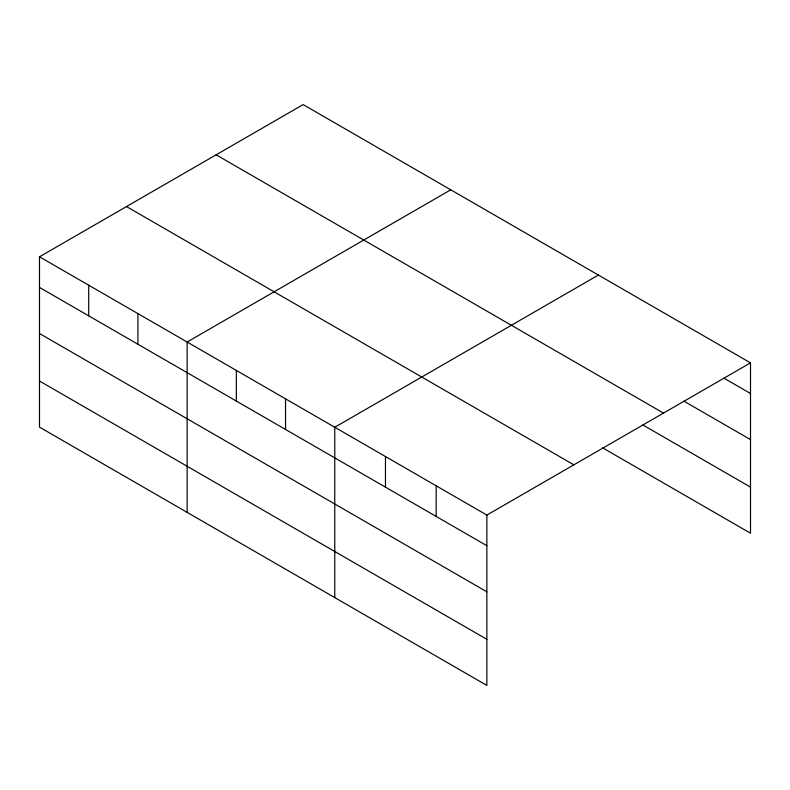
<?xml version="1.0" encoding="UTF-8"?>
<svg xmlns="http://www.w3.org/2000/svg" width="790" height="790" viewBox="0 0 790 790"><rect width="100%" height="100%" fill="white"/><g stroke="black" fill="none" stroke-linecap="round" stroke-linejoin="round"><path stroke-width="1.19" d="M39.5 256.79L486.867 515.07L486.867 685.414L39.5 427.133L39.5 256.79L303.133 104.586L750.5 362.867L750.5 533.211L602.622 447.831M450.764 189.817L187.131 342.021L187.131 512.364M598.395 275.048L334.762 427.262L334.762 597.605M486.867 515.07L750.5 362.867M724.094 378.252L750.5 393.499M683.952 401.182L750.5 439.605M216.134 154.81L663.501 413.091M642.764 424.901L750.5 487.104M126.499 206.565L573.866 464.846M39.5 287.422L486.867 545.702M39.5 333.528L486.867 591.809M39.5 381.027L486.867 639.317M436.159 485.801L436.159 516.433M385.461 456.531L385.461 487.163M285.546 398.851L285.546 429.484M236.338 370.431L236.338 401.073M137.924 313.61L137.924 344.243M88.707 285.2L88.707 315.832"/></g></svg>
